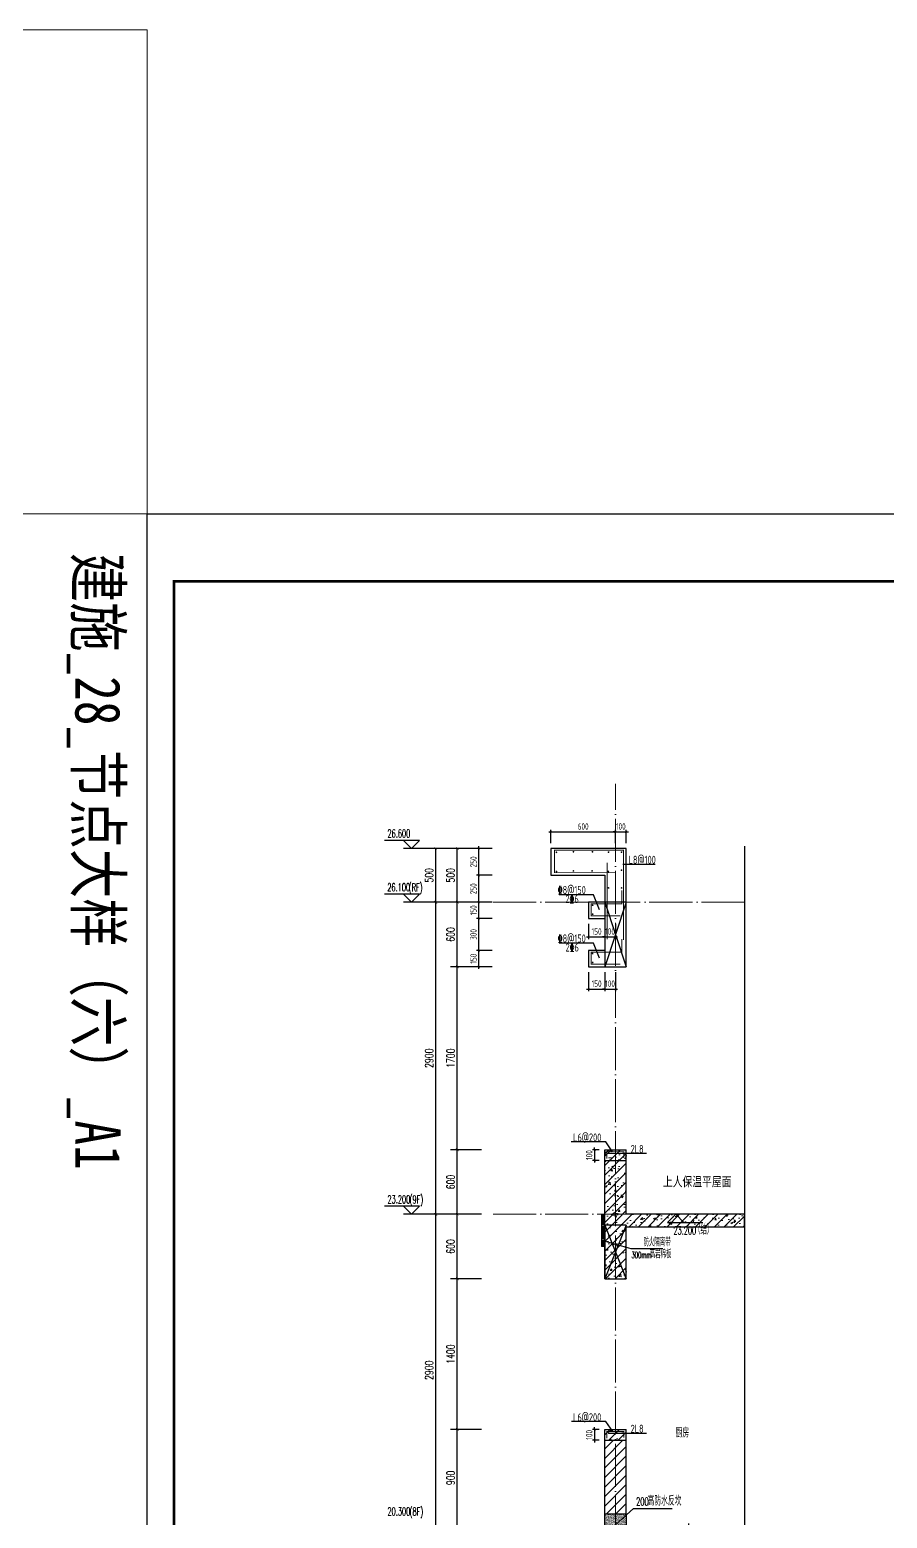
# Model space of a CAD drawing. Extents: x -1058961 to 23600, y -449123 to 2751847.
# Drawn here: x -16251 to -8281, y -21228 to -7395 of the extents above; entities that cross this region are included whole.
import ezdxf

# ---------------------------------------------------------------- set-up
doc = ezdxf.new("R2010")
doc.units = 0
doc.header["$LTSCALE"] = 1000
doc.linetypes.add('DOTE', pattern=[2.42, 2, -0.2, 0.02, -0.2])
doc.layers.get('0').update_dxf_attribs({"linetype": 'CONTINUOUS'})
doc.layers.get('DEFPOINTS').update_dxf_attribs({"linetype": 'CONTINUOUS'})
for name, color, linetype in [('DIM', 2, 'CONTINUOUS'), ('DIM_ELEV', 3, 'CONTINUOUS'), ('DIM_IDEN', 67, 'CONTINUOUS'), ('DIM_SYMB', 3, 'CONTINUOUS'), ('PUB_DIM', 3, 'CONTINUOUS'), ('PUB_TEXT', 2, 'CONTINUOUS'), ('REIN', 6, 'CONTINUOUS'), ('S-大样-砼线', 7, 'CONTINUOUS'), ('S-引出线', 40, 'CONTINUOUS'), ('TEXT', 2, 'CONTINUOUS'), ('WALL', 5, 'CONTINUOUS'), ('yichutu', 7, 'CONTINUOUS'), ('导图字', 7, 'CONTINUOUS'), ('看线', 251, 'CONTINUOUS'), ('立面-看线', 251, 'CONTINUOUS')]:
    doc.layers.add(name, color=color, linetype=linetype)
for name, color, linetype, lineweight in [('DOTE', 19, 'DOTE', 9), ('PUB_HATCH', 8, 'CONTINUOUS', 9), ('内粉刷', 37, 'CONTINUOUS', 9), ('图框', 9, 'CONTINUOUS', 18)]:
    doc.layers.add(name, color=color, linetype=linetype, lineweight=lineweight)
doc.styles.add('_TCH_DIM', font='SIMPLEX.shx', dxfattribs={"width": 0.7, "bigfont": 'GBCBIG.shx'})
doc.styles.add('_TCH_DIM_T3', font='SIMPLEX', dxfattribs={"width": 0.705882, "bigfont": 'GBCBIG'})
doc.styles.add('DIM_FONT_T3', font='SIMPLEX', dxfattribs={"width": 0.705882, "bigfont": 'GBCBIG'})
doc.styles.add('TSSD_DIMENSION', font='Tssdeng.shx', dxfattribs={"width": 0.7, "bigfont": 'tssdchn.shx'})
doc.styles.add('TSSD_REIN', font='tssdeng.shx', dxfattribs={"width": 0.7, "height": 300, "bigfont": 'tssdchn.shx'})
doc.styles.add('w', font='tssdeng.shx', dxfattribs={"width": 0.8, "bigfont": 'tssdchn.shx'})
doc.styles.add('黑体', font='simhei.ttf')
doc.dimstyles.new('_TCH_ARCH&&25', dxfattribs={"dimtxt": 74.375, "dimasz": 25, "dimexe": 62.5, "dimexo": 75, "dimgap": 25, "dimtad": 1, "dimdec": 0, "dimzin": 0, "dimdsep": 46, "dimtxsty": '_TCH_DIM_T3', "dimblk": 'ARCHTICK', "dimcen": 0.09, "dimclrt": 7, "dimazin": 0, "dimtfac": 1, "dimtdec": 0, "dimtix": 1, "dimtmove": 2, "dimatfit": 3, "dimldrblk": 'ARCHTICK', "dimfxl": 0, "dimtolj": 1, "dimtzin": 0, "dimarcsym": 0})
doc.dimstyles.new('TSSD_20_20', dxfattribs={"dimtxt": 60, "dimasz": 20, "dimexe": 20, "dimexo": 50, "dimgap": 20, "dimtad": 1, "dimdec": 0, "dimzin": 0, "dimdsep": 46, "dimtxsty": 'TSSD_DIMENSION', "dimblk": 'ARCHTICK', "dimblk1": 'ARCHTICK', "dimblk2": 'ARCHTICK', "dimcen": 0, "dimdle": 20, "dimclrt": 7, "dimadec": 0, "dimazin": 0, "dimtfac": 1, "dimtdec": 0, "dimtix": 1, "dimtmove": 2, "dimatfit": 3, "dimfxl": 0, "dimtolj": 1, "dimtzin": 0, "dimarcsym": 0})
pattern_1 = [(45, (0, 0), (-44.194174, 44.194174), []), (50, (0, 0), (179.315046, -15.688034), [18.75, -206.25]), (355, (0, 0), (-34.687833, 188.048033), [15, -165]), (100.4514, (14.94, -1.3), (144.627345, 172.359886), [15.935047, -175.285528]), (46.1842, (0, 50), (266.81026, -41.379754), [28.125, -309.375]), (96.6356, (22.23, 46.55), (233.665676, 243.52947), [23.90257, -262.92825]), (351.1842, (0, 50), (233.66549, 243.52965), [22.5, -247.5]), (21, (25, 37.5), (149.226763, -100.654723), [18.75, -206.25]), (326, (25, 37.5), (60.828833, 181.28751), [15, -165]), (71.4514, (37.44, 29.11), (210.055657, 80.632624), [15.935047, -175.285528]), (37.5, (0, 0), (3.039964, 83.2234635), [0, -163, 0, -167.5, 0, -165.625]), (7.5, (0, 0), (65.767384, 98.602928), [0, -95.5, 0, -159.25, 0, -63.125]), (327.5, (-55.75, 0), (133.455609, -5.638718), [0, -62.5, 0, -195, 0, -258.75]), (317.5, (-80.75, 0), (145.796542, 25.026246), [0, -81.25, 0, -129.5, 0, -183.75])]
pattern_2 = [(45, (-668291.086, 135539.91), (-44.194174, 44.194174), []), (50, (-668291.09, 135539.91), (179.315046, -15.688034), [18.75, -206.25]), (355, (-668291.09, 135539.91), (-34.687833, 188.048033), [15, -165]), (100.4514, (-668276.14, 135538.6), (144.627345, 172.359886), [15.935047, -175.28553]), (46.1842, (-668291.09, 135589.9), (266.81026, -41.37975), [28.125, -309.375]), (96.6356, (-668268.85, 135586.46), (233.66568, 243.52947), [23.90257, -262.92825]), (351.1842, (-668291.1, 135589.9), (233.66549, 243.52965), [22.5, -247.5]), (21, (-668266.09, 135577.41), (149.226763, -100.654723), [18.75, -206.25]), (326, (-668266.09, 135577.41), (60.828833, 181.28751), [15, -165]), (71.4514, (-668253.65, 135569.02), (210.055657, 80.632624), [15.935047, -175.28553]), (37.5, (-668291.086, 135539.91), (3.039964, 83.2234635), [0, -163, 0, -167.5, 0, -165.625]), (7.5, (-668291.09, 135539.91), (65.767384, 98.602928), [0, -95.5, 0, -159.25, 0, -63.125]), (327.5, (-668346.836, 135539.91), (133.455609, -5.638718), [0, -62.5, 0, -195, 0, -258.75]), (317.5, (-668371.84, 135539.91), (145.796542, 25.026246), [0, -81.25, 0, -129.5, 0, -183.75])]

# ---------------------------------------------------------------- blocks, each defined once
blk = doc.blocks.new('GFDDDDRG')
at = {"layer": '图框'}
blk.add_lwpolyline([(923310, -107437), (923310, -159999), (893610, -159999), (893610, -107437)], close=True, dxfattribs=at)
blk.add_lwpolyline([(923310, -107437), (923310, -159999), (893610, -159999), (893610, -107437)], close=True, dxfattribs=at)
at = {"layer": '图框', "const_width": 50}
blk.add_lwpolyline([(894110, -159499), (922810, -159499), (922810, -108687), (894110, -108687)], close=True, dxfattribs=at)
blk = doc.blocks.new('yct-1051-594-26275-14850-25-1002.0')
at = {"layer": 'yichutu', "color": 7}
blk.add_lwpolyline([(0, 0), (0, 14850), (26275, 14850), (26275, 0)], close=True, dxfattribs=at)
blk = doc.blocks.new('_ArchTick')
at = {"color": 0, "linetype": 'ByBlock', "const_width": 0.15}
blk.add_lwpolyline([(-0.5, -0.5), (0.5, 0.5)], dxfattribs=at)
blk = doc.blocks.new('*D1397')
at = {"layer": 'DEFPOINTS', "color": 0}
for p in [(950480, -117286), (950646, -117286), (950480, -117371)]:
    blk.add_point(p, dxfattribs=at)
at = {"layer": 'PUB_DIM', "color": 0, "lineweight": -2}
for p, q in [((950555, -117286), (950708, -117286)), ((950646, -117286), (950646, -117261)), ((950646, -117371), (950646, -117286)), ((950555, -117371), (950708, -117371)), ((950646, -117371), (950646, -117396))]:
    blk.add_line(p, q, dxfattribs=at)
at = {"layer": 'PUB_DIM', "color": 0, "lineweight": -2, "xscale": 25, "yscale": 25, "zscale": 25}
for p, rotation in [((950646, -117286), 270), ((950646, -117371), 90)]:
    blk.add_blockref('_ArchTick', p, dxfattribs=dict(at, rotation=rotation))
at = {"layer": 'PUB_DIM', "color": 7, "insert": (950583, -117329), "char_height": 74.4, "attachment_point": 5, "rotation": 90, "style": '_TCH_DIM_T3'}
blk.add_mtext('\\A1;85', dxfattribs=at)
blk = doc.blocks.new('VDVDXAXFSFFX')
at = {"layer": 'PUB_HATCH'}
h = blk.add_hatch(dxfattribs=at)
h.set_pattern_fill('DOTS', color=251, scale=2, style=0)
h.set_pattern_definition([(0, (924712.4965, -148185.593), (1.5875, 3.175), [0, -3.175])])
h.paths.add_polyline_path([(924682, -148186), (924712, -148186), (924712, -147936), (924712, -147886), (924712, -147886), (924712, -147886), (924682, -147886)])
at = {"layer": 'DIM_IDEN', "color": 5}
for p, q in [((924695, -148129), (924956, -148203)), ((924956, -148203), (925253, -148203))]:
    blk.add_line(p, q, dxfattribs=at)
at = {"layer": 'PUB_HATCH', "color": 5}
blk.add_lwpolyline([(924712, -147886), (924682, -147886), (924682, -148186), (924712, -148186)], close=True, dxfattribs=at)
at = {"layer": 'PUB_TEXT', "style": 'DIM_FONT_T3', "width": 0.705882}
blk.add_text('防火隔离带', height=71.5, dxfattribs=at).set_placement((925073, -148182))
at = {"layer": 'PUB_TEXT', "color": 5, "style": 'DIM_FONT_T3'}
for s, height, width, p in [('300mm', 59.5, 0.49827, (924960, -148293)), ('高岩棉板', 71.5, 0.705882, (925130, -148293))]:
    blk.add_text(s, height=height, dxfattribs=dict(at, width=width)).set_placement(p)
blk = doc.blocks.new('*D2189')
at = {"layer": 'DEFPOINTS', "color": 0}
for p in [(-11057, -15653), (-10907, -15653), (-10907, -15825)]:
    blk.add_point(p, dxfattribs=at)
at = {"layer": 'DIM', "color": 0, "lineweight": -2}
for p, q in [((-11057, -15703), (-11057, -15845)), ((-10907, -15703), (-10907, -15845)), ((-11077, -15825), (-10887, -15825))]:
    blk.add_line(p, q, dxfattribs=at)
at = {"layer": 'DIM', "color": 0, "lineweight": -2, "xscale": 20, "yscale": 20, "zscale": 20, "rotation": 180}
blk.add_blockref('_ArchTick', (-11057, -15825), dxfattribs=at)
at = {"layer": 'DIM', "color": 0, "lineweight": -2, "xscale": 20, "yscale": 20, "zscale": 20}
blk.add_blockref('_ArchTick', (-10907, -15825), dxfattribs=at)
at = {"layer": 'DIM', "color": 7, "insert": (-10982, -15775), "char_height": 60, "attachment_point": 5, "style": 'TSSD_DIMENSION'}
blk.add_mtext('\\A1;150', dxfattribs=at)
blk = doc.blocks.new('*D2190')
at = {"layer": 'DEFPOINTS', "color": 0}
for p in [(-10907, -15653), (-10807, -15653), (-10807, -15825)]:
    blk.add_point(p, dxfattribs=at)
at = {"layer": 'DIM', "color": 0, "lineweight": -2}
for p, q in [((-10907, -15703), (-10907, -15845)), ((-10807, -15703), (-10807, -15845)), ((-10907, -15825), (-10927, -15825)), ((-10907, -15825), (-10807, -15825)), ((-10807, -15825), (-10787, -15825))]:
    blk.add_line(p, q, dxfattribs=at)
at = {"layer": 'DIM', "color": 0, "lineweight": -2, "xscale": 20, "yscale": 20, "zscale": 20}
blk.add_blockref('_ArchTick', (-10907, -15825), dxfattribs=at)
at = {"layer": 'DIM', "color": 0, "lineweight": -2, "xscale": 20, "yscale": 20, "zscale": 20, "rotation": 180}
blk.add_blockref('_ArchTick', (-10807, -15825), dxfattribs=at)
at = {"layer": 'DIM', "color": 7, "insert": (-10857, -15775), "char_height": 60, "attachment_point": 5, "style": 'TSSD_DIMENSION'}
blk.add_mtext('\\A1;100', dxfattribs=at)
blk = doc.blocks.new('*D2191')
at = {"layer": 'DEFPOINTS', "color": 0}
for p in [(-10807, -14849), (-11407, -15003), (-10807, -15003)]:
    blk.add_point(p, dxfattribs=at)
at = {"layer": 'DIM', "color": 0, "lineweight": -2}
for p, q in [((-11427, -14849), (-10787, -14849)), ((-11407, -14953), (-11407, -14829)), ((-10807, -14953), (-10807, -14829))]:
    blk.add_line(p, q, dxfattribs=at)
at = {"layer": 'DIM', "color": 0, "lineweight": -2, "xscale": 20, "yscale": 20, "zscale": 20, "rotation": 180}
blk.add_blockref('_ArchTick', (-11407, -14849), dxfattribs=at)
at = {"layer": 'DIM', "color": 0, "lineweight": -2, "xscale": 20, "yscale": 20, "zscale": 20}
blk.add_blockref('_ArchTick', (-10807, -14849), dxfattribs=at)
at = {"layer": 'DIM', "color": 7, "insert": (-11107, -14799), "char_height": 60, "attachment_point": 5, "style": 'TSSD_DIMENSION'}
blk.add_mtext('\\A1;600', dxfattribs=at)
blk = doc.blocks.new('*D2192')
at = {"layer": 'DEFPOINTS', "color": 0}
for p in [(-10707, -14849), (-10807, -15003), (-10707, -15003)]:
    blk.add_point(p, dxfattribs=at)
at = {"layer": 'DIM', "color": 0, "lineweight": -2}
for p, q in [((-10807, -14849), (-10827, -14849)), ((-10807, -14953), (-10807, -14829)), ((-10807, -14849), (-10707, -14849)), ((-10707, -14953), (-10707, -14829)), ((-10707, -14849), (-10687, -14849))]:
    blk.add_line(p, q, dxfattribs=at)
at = {"layer": 'DIM', "color": 0, "lineweight": -2, "xscale": 20, "yscale": 20, "zscale": 20}
blk.add_blockref('_ArchTick', (-10807, -14849), dxfattribs=at)
at = {"layer": 'DIM', "color": 0, "lineweight": -2, "xscale": 20, "yscale": 20, "zscale": 20, "rotation": 180}
blk.add_blockref('_ArchTick', (-10707, -14849), dxfattribs=at)
at = {"layer": 'DIM', "color": 7, "insert": (-10757, -14799), "char_height": 60, "attachment_point": 5, "style": 'TSSD_DIMENSION'}
blk.add_mtext('\\A1;100', dxfattribs=at)
blk = doc.blocks.new('*D2193')
at = {"layer": 'DEFPOINTS', "color": 0}
for p in [(-11057, -16103), (-10907, -16103), (-10907, -16310)]:
    blk.add_point(p, dxfattribs=at)
at = {"layer": 'DIM', "color": 0, "lineweight": -2}
for p, q in [((-11057, -16153), (-11057, -16330)), ((-10907, -16153), (-10907, -16330)), ((-11077, -16310), (-10887, -16310))]:
    blk.add_line(p, q, dxfattribs=at)
at = {"layer": 'DIM', "color": 0, "lineweight": -2, "xscale": 20, "yscale": 20, "zscale": 20, "rotation": 180}
blk.add_blockref('_ArchTick', (-11057, -16310), dxfattribs=at)
at = {"layer": 'DIM', "color": 0, "lineweight": -2, "xscale": 20, "yscale": 20, "zscale": 20}
blk.add_blockref('_ArchTick', (-10907, -16310), dxfattribs=at)
at = {"layer": 'DIM', "color": 7, "insert": (-10982, -16260), "char_height": 60, "attachment_point": 5, "style": 'TSSD_DIMENSION'}
blk.add_mtext('\\A1;150', dxfattribs=at)
blk = doc.blocks.new('*D2194')
at = {"layer": 'DEFPOINTS', "color": 0}
for p in [(-10907, -16103), (-10807, -16103), (-10807, -16310)]:
    blk.add_point(p, dxfattribs=at)
at = {"layer": 'DIM', "color": 0, "lineweight": -2}
for p, q in [((-10907, -16153), (-10907, -16330)), ((-10807, -16153), (-10807, -16330)), ((-10907, -16310), (-10927, -16310)), ((-10907, -16310), (-10807, -16310)), ((-10807, -16310), (-10787, -16310))]:
    blk.add_line(p, q, dxfattribs=at)
at = {"layer": 'DIM', "color": 0, "lineweight": -2, "xscale": 20, "yscale": 20, "zscale": 20}
blk.add_blockref('_ArchTick', (-10907, -16310), dxfattribs=at)
at = {"layer": 'DIM', "color": 0, "lineweight": -2, "xscale": 20, "yscale": 20, "zscale": 20, "rotation": 180}
blk.add_blockref('_ArchTick', (-10807, -16310), dxfattribs=at)
at = {"layer": 'DIM', "color": 7, "insert": (-10857, -16260), "char_height": 60, "attachment_point": 5, "style": 'TSSD_DIMENSION'}
blk.add_mtext('\\A1;100', dxfattribs=at)
blk = doc.blocks.new('*D2195')
at = {"layer": 'DEFPOINTS', "color": 0}
for p in [(-12077, -15003), (-11902, -15003), (-11902, -15253)]:
    blk.add_point(p, dxfattribs=at)
at = {"layer": 'DIM', "color": 0, "lineweight": -2}
for p, q in [((-11952, -15003), (-12097, -15003)), ((-12077, -15273), (-12077, -14983)), ((-11952, -15253), (-12097, -15253))]:
    blk.add_line(p, q, dxfattribs=at)
at = {"layer": 'DIM', "color": 0, "lineweight": -2, "xscale": 20, "yscale": 20, "zscale": 20}
for p, rotation in [((-12077, -15003), 90), ((-12077, -15253), 270)]:
    blk.add_blockref('_ArchTick', p, dxfattribs=dict(at, rotation=rotation))
at = {"layer": 'DIM', "color": 7, "insert": (-12127, -15128), "char_height": 60, "attachment_point": 5, "rotation": 90, "style": 'TSSD_DIMENSION'}
blk.add_mtext('\\A1;250', dxfattribs=at)
blk = doc.blocks.new('*D2196')
at = {"layer": 'DEFPOINTS', "color": 0}
for p in [(-12077, -15253), (-11902, -15253), (-11902, -15503)]:
    blk.add_point(p, dxfattribs=at)
at = {"layer": 'DIM', "color": 0, "lineweight": -2}
for p, q in [((-11952, -15253), (-12097, -15253)), ((-12077, -15523), (-12077, -15233)), ((-11952, -15503), (-12097, -15503))]:
    blk.add_line(p, q, dxfattribs=at)
at = {"layer": 'DIM', "color": 0, "lineweight": -2, "xscale": 20, "yscale": 20, "zscale": 20}
for p, rotation in [((-12077, -15253), 90), ((-12077, -15503), 270)]:
    blk.add_blockref('_ArchTick', p, dxfattribs=dict(at, rotation=rotation))
at = {"layer": 'DIM', "color": 7, "insert": (-12127, -15378), "char_height": 60, "attachment_point": 5, "rotation": 90, "style": 'TSSD_DIMENSION'}
blk.add_mtext('\\A1;250', dxfattribs=at)
blk = doc.blocks.new('*D2197')
at = {"layer": 'DEFPOINTS', "color": 0}
for p in [(-12077, -15503), (-11902, -15503), (-11902, -15653)]:
    blk.add_point(p, dxfattribs=at)
at = {"layer": 'DIM', "color": 0, "lineweight": -2}
for p, q in [((-12077, -15673), (-12077, -15483)), ((-11952, -15503), (-12097, -15503)), ((-11952, -15653), (-12097, -15653))]:
    blk.add_line(p, q, dxfattribs=at)
at = {"layer": 'DIM', "color": 0, "lineweight": -2, "xscale": 20, "yscale": 20, "zscale": 20}
for p, rotation in [((-12077, -15503), 90), ((-12077, -15653), 270)]:
    blk.add_blockref('_ArchTick', p, dxfattribs=dict(at, rotation=rotation))
at = {"layer": 'DIM', "color": 7, "insert": (-12127, -15578), "char_height": 60, "attachment_point": 5, "rotation": 90, "style": 'TSSD_DIMENSION'}
blk.add_mtext('\\A1;150', dxfattribs=at)
blk = doc.blocks.new('*D1964')
at = {"layer": 'DEFPOINTS', "color": 0}
for p in [(-12077, -15653), (-11902, -15653), (-11902, -15953)]:
    blk.add_point(p, dxfattribs=at)
at = {"layer": 'DIM', "color": 0, "lineweight": -2}
for p, q in [((-11952, -15653), (-12097, -15653)), ((-12077, -15973), (-12077, -15633)), ((-11952, -15953), (-12097, -15953))]:
    blk.add_line(p, q, dxfattribs=at)
at = {"layer": 'DIM', "color": 0, "lineweight": -2, "xscale": 20, "yscale": 20, "zscale": 20}
for p, rotation in [((-12077, -15653), 90), ((-12077, -15953), 270)]:
    blk.add_blockref('_ArchTick', p, dxfattribs=dict(at, rotation=rotation))
at = {"layer": 'DIM', "color": 7, "insert": (-12127, -15803), "char_height": 60, "attachment_point": 5, "rotation": 90, "style": 'TSSD_DIMENSION'}
blk.add_mtext('\\A1;300', dxfattribs=at)
blk = doc.blocks.new('*D1965')
at = {"layer": 'DEFPOINTS', "color": 0}
for p in [(-12077, -15953), (-11902, -15953), (-11902, -16103)]:
    blk.add_point(p, dxfattribs=at)
at = {"layer": 'DIM', "color": 0, "lineweight": -2}
for p, q in [((-11952, -15953), (-12097, -15953)), ((-12077, -16123), (-12077, -15933)), ((-11952, -16103), (-12097, -16103))]:
    blk.add_line(p, q, dxfattribs=at)
at = {"layer": 'DIM', "color": 0, "lineweight": -2, "xscale": 20, "yscale": 20, "zscale": 20}
for p, rotation in [((-12077, -15953), 90), ((-12077, -16103), 270)]:
    blk.add_blockref('_ArchTick', p, dxfattribs=dict(at, rotation=rotation))
at = {"layer": 'DIM', "color": 7, "insert": (-12127, -16028), "char_height": 60, "attachment_point": 5, "rotation": 90, "style": 'TSSD_DIMENSION'}
blk.add_mtext('\\A1;150', dxfattribs=at)
blk = doc.blocks.new('*D1997')
at = {"layer": 'DEFPOINTS', "color": 0}
for p in [(-12277, -20403), (-11977, -20403), (-11977, -21303)]:
    blk.add_point(p, dxfattribs=at)
at = {"layer": 'PUB_DIM', "color": 0, "lineweight": -2}
for p, q in [((-12052, -20403), (-12339, -20403)), ((-12277, -21303), (-12277, -20403)), ((-12052, -21303), (-12339, -21303))]:
    blk.add_line(p, q, dxfattribs=at)
at = {"layer": 'PUB_DIM', "color": 0, "lineweight": -2, "xscale": 25, "yscale": 25, "zscale": 25}
for p, rotation in [((-12277, -20403), 90), ((-12277, -21303), 270)]:
    blk.add_blockref('_ArchTick', p, dxfattribs=dict(at, rotation=rotation))
at = {"layer": 'PUB_DIM', "color": 7, "insert": (-12339, -20853), "char_height": 74.4, "attachment_point": 5, "rotation": 90, "style": '_TCH_DIM_T3'}
blk.add_mtext('\\A1;900', dxfattribs=at)
blk = doc.blocks.new('*D1998')
at = {"layer": 'DEFPOINTS', "color": 0}
for p in [(-12277, -19003), (-11977, -19003), (-11977, -20403)]:
    blk.add_point(p, dxfattribs=at)
at = {"layer": 'PUB_DIM', "color": 0, "lineweight": -2}
for p, q in [((-12052, -19003), (-12339, -19003)), ((-12277, -20403), (-12277, -19003)), ((-12052, -20403), (-12339, -20403))]:
    blk.add_line(p, q, dxfattribs=at)
at = {"layer": 'PUB_DIM', "color": 0, "lineweight": -2, "xscale": 25, "yscale": 25, "zscale": 25}
for p, rotation in [((-12277, -19003), 90), ((-12277, -20403), 270)]:
    blk.add_blockref('_ArchTick', p, dxfattribs=dict(at, rotation=rotation))
at = {"layer": 'PUB_DIM', "color": 7, "insert": (-12339, -19703), "char_height": 74.4, "attachment_point": 5, "rotation": 90, "style": '_TCH_DIM_T3'}
blk.add_mtext('\\A1;1400', dxfattribs=at)
blk = doc.blocks.new('*D1999')
at = {"layer": 'DEFPOINTS', "color": 0}
for p in [(-12277, -18403), (-11977, -18403), (-11977, -19003)]:
    blk.add_point(p, dxfattribs=at)
at = {"layer": 'PUB_DIM', "color": 0, "lineweight": -2}
for p, q in [((-12052, -18403), (-12339, -18403)), ((-12277, -19003), (-12277, -18403)), ((-12052, -19003), (-12339, -19003))]:
    blk.add_line(p, q, dxfattribs=at)
at = {"layer": 'PUB_DIM', "color": 0, "lineweight": -2, "xscale": 25, "yscale": 25, "zscale": 25}
for p, rotation in [((-12277, -18403), 90), ((-12277, -19003), 270)]:
    blk.add_blockref('_ArchTick', p, dxfattribs=dict(at, rotation=rotation))
at = {"layer": 'PUB_DIM', "color": 7, "insert": (-12339, -18703), "char_height": 74.4, "attachment_point": 5, "rotation": 90, "style": '_TCH_DIM_T3'}
blk.add_mtext('\\A1;600', dxfattribs=at)
blk = doc.blocks.new('*D2000')
at = {"layer": 'DEFPOINTS', "color": 0}
for p in [(-12277, -17803), (-11977, -17803), (-11977, -18403)]:
    blk.add_point(p, dxfattribs=at)
at = {"layer": 'PUB_DIM', "color": 0, "lineweight": -2}
for p, q in [((-12052, -17803), (-12339, -17803)), ((-12277, -18403), (-12277, -17803)), ((-12052, -18403), (-12339, -18403))]:
    blk.add_line(p, q, dxfattribs=at)
at = {"layer": 'PUB_DIM', "color": 0, "lineweight": -2, "xscale": 25, "yscale": 25, "zscale": 25}
for p, rotation in [((-12277, -17803), 90), ((-12277, -18403), 270)]:
    blk.add_blockref('_ArchTick', p, dxfattribs=dict(at, rotation=rotation))
at = {"layer": 'PUB_DIM', "color": 7, "insert": (-12339, -18103), "char_height": 74.4, "attachment_point": 5, "rotation": 90, "style": '_TCH_DIM_T3'}
blk.add_mtext('\\A1;600', dxfattribs=at)
blk = doc.blocks.new('*D2001')
at = {"layer": 'DEFPOINTS', "color": 0}
for p in [(-12277, -16103), (-11977, -16103), (-11977, -17803)]:
    blk.add_point(p, dxfattribs=at)
at = {"layer": 'PUB_DIM', "color": 0, "lineweight": -2}
for p, q in [((-12052, -16103), (-12339, -16103)), ((-12277, -17803), (-12277, -16103)), ((-12052, -17803), (-12339, -17803))]:
    blk.add_line(p, q, dxfattribs=at)
at = {"layer": 'PUB_DIM', "color": 0, "lineweight": -2, "xscale": 25, "yscale": 25, "zscale": 25}
for p, rotation in [((-12277, -16103), 90), ((-12277, -17803), 270)]:
    blk.add_blockref('_ArchTick', p, dxfattribs=dict(at, rotation=rotation))
at = {"layer": 'PUB_DIM', "color": 7, "insert": (-12339, -16953), "char_height": 74.4, "attachment_point": 5, "rotation": 90, "style": '_TCH_DIM_T3'}
blk.add_mtext('\\A1;1700', dxfattribs=at)
blk = doc.blocks.new('*D2002')
at = {"layer": 'DEFPOINTS', "color": 0}
for p in [(-12277, -15503), (-11977, -15503), (-11977, -16103)]:
    blk.add_point(p, dxfattribs=at)
at = {"layer": 'PUB_DIM', "color": 0, "lineweight": -2}
for p, q in [((-12052, -15503), (-12339, -15503)), ((-12277, -16103), (-12277, -15503)), ((-12052, -16103), (-12339, -16103))]:
    blk.add_line(p, q, dxfattribs=at)
at = {"layer": 'PUB_DIM', "color": 0, "lineweight": -2, "xscale": 25, "yscale": 25, "zscale": 25}
for p, rotation in [((-12277, -15503), 90), ((-12277, -16103), 270)]:
    blk.add_blockref('_ArchTick', p, dxfattribs=dict(at, rotation=rotation))
at = {"layer": 'PUB_DIM', "color": 7, "insert": (-12339, -15803), "char_height": 74.4, "attachment_point": 5, "rotation": 90, "style": '_TCH_DIM_T3'}
blk.add_mtext('\\A1;600', dxfattribs=at)
blk = doc.blocks.new('*D2003')
at = {"layer": 'DEFPOINTS', "color": 0}
for p in [(-12277, -15003), (-11977, -15003), (-11977, -15503)]:
    blk.add_point(p, dxfattribs=at)
at = {"layer": 'PUB_DIM', "color": 0, "lineweight": -2}
for p, q in [((-12052, -15003), (-12339, -15003)), ((-12277, -15503), (-12277, -15003)), ((-12052, -15503), (-12339, -15503))]:
    blk.add_line(p, q, dxfattribs=at)
at = {"layer": 'PUB_DIM', "color": 0, "lineweight": -2, "xscale": 25, "yscale": 25, "zscale": 25}
for p, rotation in [((-12277, -15003), 90), ((-12277, -15503), 270)]:
    blk.add_blockref('_ArchTick', p, dxfattribs=dict(at, rotation=rotation))
at = {"layer": 'PUB_DIM', "color": 7, "insert": (-12339, -15253), "char_height": 74.4, "attachment_point": 5, "rotation": 90, "style": '_TCH_DIM_T3'}
blk.add_mtext('\\A1;500', dxfattribs=at)
blk = doc.blocks.new('*D2009')
at = {"layer": 'DEFPOINTS', "color": 0}
for p in [(-12477, -18403), (-11977, -18403), (-11977, -21303)]:
    blk.add_point(p, dxfattribs=at)
at = {"layer": 'PUB_DIM', "color": 0, "lineweight": -2}
for p, q in [((-12052, -18403), (-12539, -18403)), ((-12477, -21303), (-12477, -18403)), ((-12052, -21303), (-12539, -21303))]:
    blk.add_line(p, q, dxfattribs=at)
at = {"layer": 'PUB_DIM', "color": 0, "lineweight": -2, "xscale": 25, "yscale": 25, "zscale": 25}
for p, rotation in [((-12477, -18403), 90), ((-12477, -21303), 270)]:
    blk.add_blockref('_ArchTick', p, dxfattribs=dict(at, rotation=rotation))
at = {"layer": 'PUB_DIM', "color": 7, "insert": (-12539, -19853), "char_height": 74.4, "attachment_point": 5, "rotation": 90, "style": '_TCH_DIM_T3'}
blk.add_mtext('\\A1;2900', dxfattribs=at)
blk = doc.blocks.new('*D2010')
at = {"layer": 'DEFPOINTS', "color": 0}
for p in [(-12477, -15503), (-11977, -15503), (-11977, -18403)]:
    blk.add_point(p, dxfattribs=at)
at = {"layer": 'PUB_DIM', "color": 0, "lineweight": -2}
for p, q in [((-12052, -15503), (-12539, -15503)), ((-12477, -18403), (-12477, -15503)), ((-12052, -18403), (-12539, -18403))]:
    blk.add_line(p, q, dxfattribs=at)
at = {"layer": 'PUB_DIM', "color": 0, "lineweight": -2, "xscale": 25, "yscale": 25, "zscale": 25}
for p, rotation in [((-12477, -15503), 90), ((-12477, -18403), 270)]:
    blk.add_blockref('_ArchTick', p, dxfattribs=dict(at, rotation=rotation))
at = {"layer": 'PUB_DIM', "color": 7, "insert": (-12539, -16953), "char_height": 74.4, "attachment_point": 5, "rotation": 90, "style": '_TCH_DIM_T3'}
blk.add_mtext('\\A1;2900', dxfattribs=at)
blk = doc.blocks.new('*D2011')
at = {"layer": 'DEFPOINTS', "color": 0}
for p in [(-12477, -15003), (-11977, -15003), (-11977, -15503)]:
    blk.add_point(p, dxfattribs=at)
at = {"layer": 'PUB_DIM', "color": 0, "lineweight": -2}
for p, q in [((-12052, -15003), (-12539, -15003)), ((-12477, -15503), (-12477, -15003)), ((-12052, -15503), (-12539, -15503))]:
    blk.add_line(p, q, dxfattribs=at)
at = {"layer": 'PUB_DIM', "color": 0, "lineweight": -2, "xscale": 25, "yscale": 25, "zscale": 25}
for p, rotation in [((-12477, -15003), 90), ((-12477, -15503), 270)]:
    blk.add_blockref('_ArchTick', p, dxfattribs=dict(at, rotation=rotation))
at = {"layer": 'PUB_DIM', "color": 7, "insert": (-12539, -15253), "char_height": 74.4, "attachment_point": 5, "rotation": 90, "style": '_TCH_DIM_T3'}
blk.add_mtext('\\A1;500', dxfattribs=at)
blk = doc.blocks.new('20210809.03562711')
at = {"layer": 'REIN', "const_width": 9}
for points in [[(87718, 67455), (87155, 67455), (87155, 67663), (87796, 67663), (87796, 66828)], [(87645, 66834), (87645, 67549)], [(87780, 66839), (87780, 66716), (87496, 66716), (87496, 66604), (87768, 66604)]]:
    blk.add_lwpolyline(points, dxfattribs=at)
at = {"layer": 'REIN', "const_width": 8}
for points in [[(87169, 67644, 1), (87177, 67644, 1)], [(87327, 67649, 1), (87335, 67649, 1)], [(87504, 67649, 1), (87512, 67649, 1)], [(87654, 67646, 1), (87662, 67646, 1)], [(87775, 67646, 1), (87783, 67646, 1)], [(87169, 67466, 1), (87177, 67466, 1)], [(87327, 67471, 1), (87335, 67471, 1)], [(87501, 67471, 1), (87509, 67471, 1)], [(87652, 67466, 1), (87660, 67466, 1)], [(87775, 67478, 1), (87783, 67478, 1)], [(87654, 67313, 1), (87662, 67313, 1)], [(87775, 67313, 1), (87783, 67313, 1)], [(87506, 66703, 1), (87514, 66703, 1)], [(87506, 66620, 1), (87514, 66620, 1)]]:
    blk.add_lwpolyline(points, format="xyb", close=True, dxfattribs=at)
at = {"layer": 'S-大样-砼线'}
for p, q in [((87622, 67181), (87822, 66581)), ((87822, 67181), (87622, 66581))]:
    blk.add_line(p, q, dxfattribs=at)
blk.add_lwpolyline([(87822, 67181), (87622, 67181), (87622, 66581), (87822, 66581)], close=True, dxfattribs=at)
at = {"layer": 'S-引出线'}
blk.add_line((87792, 67533), (88092, 67533), dxfattribs=at)
blk.add_lwpolyline([(87575, 66659), (87517, 66800), (87199, 66800)], dxfattribs=at)
at = {"layer": 'TEXT', "style": 'TSSD_REIN', "width": 0.7}
for s, p in [('L8@100', (87844, 67537)), ('%%1328@150', (87186, 66806)), ('2%%1326', (87258, 66722))]:
    blk.add_text(s, height=75, rotation=0, dxfattribs=at).set_placement(p)
blk = doc.blocks.new('20210809.03594991')
at = {"layer": 'REIN', "const_width": 9}
blk.add_lwpolyline([(87749, 66816), (87749, 66693), (87465, 66693), (87465, 66581), (87737, 66581)], dxfattribs=at)
at = {"layer": 'REIN', "const_width": 8}
for points in [[(87475, 66679, 1), (87483, 66679, 1)], [(87475, 66596, 1), (87483, 66596, 1)]]:
    blk.add_lwpolyline(points, format="xyb", close=True, dxfattribs=at)
at = {"layer": 'S-引出线'}
blk.add_lwpolyline([(87544, 66635), (87486, 66777), (87168, 66777)], dxfattribs=at)
at = {"layer": 'TEXT', "style": 'TSSD_REIN', "width": 0.7}
for s, p in [('%%1328@150', (87155, 66783)), ('2%%1326', (87226, 66699))]:
    blk.add_text(s, height=75, rotation=0, dxfattribs=at).set_placement(p)
blk = doc.blocks.new('*D1434')
at = {"layer": 'DEFPOINTS', "color": 0}
for p in [(-10907, -20403), (-11001, -20503), (-10907, -20503)]:
    blk.add_point(p, dxfattribs=at)
at = {"layer": 'DIM', "color": 0, "lineweight": -2}
for p, q in [((-10957, -20403), (-11021, -20403)), ((-11001, -20403), (-11001, -20383)), ((-11001, -20403), (-11001, -20503)), ((-10957, -20503), (-11021, -20503)), ((-11001, -20503), (-11001, -20523))]:
    blk.add_line(p, q, dxfattribs=at)
at = {"layer": 'DIM', "color": 0, "lineweight": -2, "xscale": 20, "yscale": 20, "zscale": 20}
for p, rotation in [((-11001, -20403), 270), ((-11001, -20503), 90)]:
    blk.add_blockref('_ArchTick', p, dxfattribs=dict(at, rotation=rotation))
at = {"layer": 'DIM', "color": 7, "insert": (-11051, -20453), "char_height": 60, "attachment_point": 5, "rotation": 90, "style": 'TSSD_DIMENSION'}
blk.add_mtext('\\A1;100', dxfattribs=at)
blk = doc.blocks.new('20210809.03331612')
at = {"layer": 'REIN', "const_width": 9}
blk.add_lwpolyline([(87484, 67999), (87484, 68063), (87644, 68063), (87644, 68005)], dxfattribs=at)
at = {"layer": 'REIN', "const_width": 8}
for points in [[(87498, 68048, 1), (87506, 68048, 1)], [(87625, 68048, 1), (87633, 68048, 1)]]:
    blk.add_lwpolyline(points, format="xyb", close=True, dxfattribs=at)
at = {"layer": 'S-大样-砼线'}
for p, q in [((87465, 67081), (87665, 66581)), ((87665, 67081), (87465, 66581))]:
    blk.add_line(p, q, dxfattribs=at)
blk.add_lwpolyline([(87665, 67081), (87465, 67081), (87465, 66581), (87665, 66581)], close=True, dxfattribs=at)
at = {"layer": 'S-引出线'}
for p, q in [((87475, 68155), (87155, 68155)), ((87539, 68063), (87475, 68155)), ((87502, 68048), (87853, 68048))]:
    blk.add_line(p, q, dxfattribs=at)
at = {"layer": 'TEXT', "style": 'w', "width": 0.7}
for s, p in [('L6@200', (87171, 68157)), ('2L8', (87706, 68050))]:
    blk.add_text(s, height=75, rotation=0, dxfattribs=at).set_placement(p)
blk = doc.blocks.new('*D2519')
at = {"layer": 'DEFPOINTS', "color": 0}
for p in [(-10907, -17803), (-11001, -17903), (-10907, -17903)]:
    blk.add_point(p, dxfattribs=at)
at = {"layer": 'DIM', "color": 0, "lineweight": -2}
for p, q in [((-10957, -17803), (-11021, -17803)), ((-11001, -17803), (-11001, -17783)), ((-11001, -17803), (-11001, -17903)), ((-10957, -17903), (-11021, -17903)), ((-11001, -17903), (-11001, -17923))]:
    blk.add_line(p, q, dxfattribs=at)
at = {"layer": 'DIM', "color": 0, "lineweight": -2, "xscale": 20, "yscale": 20, "zscale": 20}
for p, rotation in [((-11001, -17803), 270), ((-11001, -17903), 90)]:
    blk.add_blockref('_ArchTick', p, dxfattribs=dict(at, rotation=rotation))
at = {"layer": 'DIM', "color": 7, "insert": (-11051, -17853), "char_height": 60, "attachment_point": 5, "rotation": 90, "style": 'TSSD_DIMENSION'}
blk.add_mtext('\\A1;100', dxfattribs=at)
blk = doc.blocks.new('GDGDGRDDSF')
at = {"layer": 'PUB_HATCH'}
h = blk.add_hatch(dxfattribs=at)
h.set_pattern_fill('钢筋混凝土', color=256, scale=25, style=0)
h.set_pattern_definition(pattern_1)
h.paths.add_polyline_path([(950064.5, -116486.1), (950064.5, -116386.1), (949864.5, -116386.1), (949864.5, -116486.1)])
h = blk.add_hatch(dxfattribs=at)
h.set_pattern_fill('普通砖', color=256, scale=25, style=0)
h.set_pattern_definition([(45, (0, 44.88), (-44.1941915, 44.1941915), [])])
h.paths.add_polyline_path([(950064.5, -117171.1), (950064.5, -116486.1), (949864.5, -116486.1), (949864.5, -117171.1)])
h = blk.add_hatch(dxfattribs=at)
h.set_pattern_fill('钢筋混凝土', color=256, scale=25, style=0)
h.set_pattern_definition(pattern_1)
h.paths.add_polyline_path([(951163, -117371.1), (949864.5, -117371.1), (950064.5, -117471.1), (951163, -117471.1)])
h = blk.add_hatch(dxfattribs=at)
h.set_pattern_fill('钢筋混凝土', color=256, scale=25, style=0)
h.set_pattern_definition(pattern_1)
h.paths.add_polyline_path([(950064.5, -117886.1), (950064.5, -117471.1), (949864.5, -117371.1), (949864.5, -117886.1)])
at = {"layer": '立面-看线'}
h = blk.add_hatch(dxfattribs=at)
h.set_pattern_fill('碎沙', color=256, scale=4)
h.set_pattern_definition([(37.5, (148811.253, -502733.035), (-0.32000626, 9.78826475), [0, -7.7216, 0, -8.636, 0, -8.255]), (7.5, (148811.253, -502733.035), (8.99046566, 14.33650201), [0, -4.1656, 0, -6.9596, 0, -2.667]), (327.5, (148805.004, -502733.035), (15.819847405, 0.02874369), [0, -2.54, 0, -9.144, 0, -11.938]), (317.5, (148805.004, -502733.035), (15.27112905, 4.45858647), [0, -1.27, 0, -5.9944, 0, -6.858])])
h.paths.add_polyline_path([(949864.5, -117371.1), (950064.5, -117371.1), (950064.5, -117171.1), (949864.5, -117171.1)])
at = {"layer": 'DIM_IDEN'}
for p, q in [((949964.5, -117271.1), (950131.3, -117119.6)), ((950131.3, -117119.6), (950491.5, -117119.6))]:
    blk.add_line(p, q, dxfattribs=at)
at = {"layer": 'WALL'}
for p, q in [((949864.5, -116486.1), (949864.5, -116386.1)), ((949864.5, -116386.1), (950064.5, -116386.1)), ((950064.5, -116486.1), (950064.5, -116386.1)), ((949864.5, -116486.1), (950064.5, -116486.1)), ((949864.5, -117171.1), (949864.5, -116486.1)), ((950064.5, -117171.1), (950064.5, -116486.1)), ((949864.5, -117171.1), (950064.5, -117171.1)), ((951163, -117371.1), (949864.5, -117371.1)), ((949864.5, -117886.1), (949864.5, -117371.1)), ((951163, -117471.1), (951163, -117371.1)), ((951163, -117471.1), (950064.5, -117471.1)), ((950064.5, -117886.1), (950064.5, -117471.1)), ((949864.5, -117886.1), (950064.5, -117886.1))]:
    blk.add_line(p, q, dxfattribs=at)
blk.add_lwpolyline([(949864.5, -117171.1), (950064.5, -117171.1), (950064.5, -117371.1), (949864.5, -117371.1)], close=True, dxfattribs=at)
at = {"layer": '内粉刷'}
blk.add_lwpolyline([(951163, -117346.1), (950084.5, -117346.1)], dxfattribs=at)
at = {"layer": '看线', "color": 32}
blk.add_lwpolyline([(951163, -117316.1), (950084.5, -117316.1)], dxfattribs=at)
at = {"layer": 'PUB_TEXT', "style": 'DIM_FONT_T3'}
for s, height, width, p in [('厨房', 89.36, 0.705882, (950523.7, -116460.5)), ('200', 74.38, 0.49827, (950156.3, -117093.3)), ('高防水反坎', 89.36, 0.705882, (950262.2, -117093.3))]:
    blk.add_text(s, height=height, dxfattribs=dict(at, width=width)).set_placement(p)
at = {"layer": 'PUB_DIM'}
dim = blk.add_aligned_dim(p1=(950479.7, -117371.1), p2=(950479.7, -117286.1), distance=-166, dimstyle='_TCH_ARCH&&25', dxfattribs=at)
dim.commit()
dim.dimension.update_dxf_attribs({"geometry": '*D1397', "text_midpoint": (950583.4, -117328.6)})

msp = doc.modelspace()

# ---------------------------------------------------------------- hatches: boundary and pattern name
at = {"layer": 'PUB_HATCH'}
h = msp.add_hatch(dxfattribs=at)
h.set_pattern_fill('钢筋混凝土', color=256, scale=25, style=0)
h.set_pattern_definition(pattern_2)
h.paths.add_polyline_path([(-10773.2, -18443.12), (-10706.54, -18403.12), (-10706.54, -17803.12), (-10906.54, -17803.12), (-10906.54, -18403.12)])
h = msp.add_hatch(dxfattribs=at)
h.set_pattern_fill('钢筋混凝土', color=256, scale=25, style=0)
h.set_pattern_definition(pattern_2)
h.paths.add_polyline_path([(-10706.54, -19003.12), (-10706.54, -18523.12), (-10773.2, -18443.12), (-10906.54, -18403.12), (-10906.54, -19003.12)])
h = msp.add_hatch(dxfattribs=at)
h.set_pattern_fill('钢筋混凝土', color=256, scale=25, style=0)
h.set_pattern_definition(pattern_2)
h.paths.add_polyline_path([(-9608.01, -18403.12), (-10706.54, -18403.12), (-10773.2, -18443.12), (-10706.54, -18523.12), (-9608.01, -18523.12)])

# ---------------------------------------------------------------- linework, layer by layer
at = {"layer": 'DIM_ELEV'}
for p, q in [((-12626.73, -14928.12), (-12954.73, -14928.12)), ((-12701.73, -15003.12), (-12776.73, -14928.12)), ((-12701.73, -15003.12), (-12626.73, -14928.12)), ((-12276.73, -15003.12), (-12776.73, -15003.12)), ((-12626.73, -15428.12), (-12954.73, -15428.12)), ((-12701.73, -15503.12), (-12776.73, -15428.12)), ((-12701.73, -15503.12), (-12626.73, -15428.12)), ((-12276.73, -15503.12), (-12776.73, -15503.12)), ((-12626.73, -18328.12), (-12954.73, -18328.12)), ((-12701.73, -18403.12), (-12776.73, -18328.12)), ((-12701.73, -18403.12), (-12626.73, -18328.12)), ((-12276.73, -18403.12), (-12776.73, -18403.12))]:
    msp.add_line(p, q, dxfattribs=at)
at = {"layer": 'DIM_ELEV', "color": 3}
for p, q in [((-10246.76, -18403.12), (-10321.76, -18478.12)), ((-10321.76, -18478.12), (-9993.76, -18478.12)), ((-10246.76, -18403.12), (-10171.76, -18478.12))]:
    msp.add_line(p, q, dxfattribs=at)
at = {"layer": 'DIM_SYMB'}
msp.add_lwpolyline([(-9608.01, -14983.12), (-9608.01, -24615), (-9555.51, -24634.11), (-9660.51, -24652.62), (-9608.01, -24671.25), (-9608.01, -34303.12)], dxfattribs=at)
at = {"layer": 'DOTE', "color": 1, "linetype": 'DOTE', "ltscale": 0.2}
for p, q in [((-10806.54, -34003.12), (-10806.54, -14403.12)), ((-9608.01, -15503.12), (-11976.73, -15503.12)), ((-9608.01, -18403.12), (-11976.73, -18403.12))]:
    msp.add_line(p, q, dxfattribs=at)
at = {"layer": 'REIN', "const_width": 9}
msp.add_lwpolyline([(-10887.54, -17885.29), (-10887.54, -17821.48), (-10727.66, -17821.48), (-10727.66, -17879.45)], dxfattribs=at)
at = {"layer": 'REIN', "const_width": 8}
for points in [[(-10874.06, -17836.54, 1), (-10866.06, -17836.54, 1)], [(-10746.62, -17836.54, 1), (-10738.62, -17836.54, 1)]]:
    msp.add_lwpolyline(points, format="xyb", close=True, dxfattribs=at)
at = {"layer": 'S-大样-砼线'}
for p, q in [((-10906.54, -18503.11), (-10706.54, -19003.12)), ((-10706.53, -18503.11), (-10906.53, -19003.12))]:
    msp.add_line(p, q, dxfattribs=at)
msp.add_lwpolyline([(-10706.54, -18503.11), (-10906.54, -18503.11), (-10906.54, -19003.12), (-10706.54, -19003.12)], close=True, dxfattribs=at)
at = {"layer": 'S-引出线'}
for p, q in [((-10897.13, -17729.23), (-11217.21, -17729.23)), ((-10832.91, -17821.48), (-10897.13, -17729.23)), ((-10870.06, -17836.54), (-10518.43, -17836.54))]:
    msp.add_line(p, q, dxfattribs=at)
at = {"layer": 'WALL'}
for p, q in [((-10706.54, -15003.12), (-11406.54, -15003.12)), ((-11406.54, -15003.12), (-11406.54, -15253.12)), ((-10706.54, -16103.12), (-10706.54, -15003.12)), ((-11406.54, -15253.12), (-10906.54, -15253.12)), ((-10906.54, -15253.12), (-10906.54, -15503.12)), ((-10906.54, -15503.12), (-11056.54, -15503.12)), ((-11056.54, -15503.12), (-11056.54, -15653.12)), ((-11056.54, -15653.12), (-10906.54, -15653.12)), ((-10906.54, -15653.12), (-10906.54, -15953.12)), ((-10906.54, -15953.12), (-11056.54, -15953.12)), ((-11056.54, -15953.12), (-11056.54, -16103.12)), ((-11056.54, -16103.12), (-10706.54, -16103.12)), ((-10906.54, -18403.12), (-10906.54, -17803.12)), ((-10906.54, -17803.12), (-10706.54, -17803.12)), ((-10706.54, -18403.12), (-10706.54, -17803.12)), ((-10906.54, -19003.12), (-10906.54, -18403.12)), ((-9608.01, -18403.12), (-10706.54, -18403.12)), ((-10706.54, -19003.12), (-10706.54, -18523.12)), ((-9608.01, -18523.12), (-10706.54, -18523.12)), ((-9608.01, -18523.12), (-9608.01, -18403.12)), ((-10906.54, -19003.12), (-10706.54, -19003.12))]:
    msp.add_line(p, q, dxfattribs=at)
msp.add_lwpolyline([(-10906.54, -17903.12), (-10706.54, -17903.12)], dxfattribs=at)
at = {"layer": '图框', "color": 2}
msp.add_lwpolyline([(-15160.59, -11895.1), (-22910.59, -11895.1), (-22910.59, -7395.1), (-15160.59, -7395.1)], close=True, dxfattribs=at)

# ---------------------------------------------------------------- block references
at = {"xscale": 0.5, "yscale": 0.5, "zscale": 0.5}
msp.add_blockref('GFDDDDRG', (-461965.48, 41823.38), dxfattribs=at)
for name, p in [('VDVDXAXFSFFX', (-935619.03, 129482.47)), ('GDGDGRDDSF', (-960771.03, 95982.96))]:
    msp.add_blockref(name, p)
at = {"layer": 'S-大样-砼线'}
for name, p in [('20210809.03562711', (-98528.92, -82683.45)), ('20210809.03594991', (-98497.82, -82209.98)), ('20210809.03331612', (-98371.72, -88484.06))]:
    msp.add_blockref(name, p, dxfattribs=at)
at = {"layer": 'yichutu', "rotation": 270}
msp.add_blockref('yct-1051-594-26275-14850-25-1002.0', (-15160.59, -11895.1), dxfattribs=at)

# ---------------------------------------------------------------- texts
at = {"layer": 'DIM_ELEV', "color": 7, "style": '_TCH_DIM'}
for s, height, width, p in [('23.200', 74.375, 0.494118, (-10268.31, -18590.65)), ('（结）', 84.397, 0.7, (-10075.81, -18590.65))]:
    msp.add_text(s, height=height, dxfattribs=dict(at, width=width)).set_placement(p)
at = {"layer": 'PUB_TEXT'}
for s, height, style, width, p in [('26.600', 74.375, '_TCH_DIM', 0.494118, (-12925.83, -14901.87)), ('26.100', 74.375, '_TCH_DIM', 0.494118, (-12927.23, -15401.87)), ('(RF)', 74.375, '_TCH_DIM', 0.494118, (-12728.48, -15403.1)), ('上人保温平屋面', 100, 'TSSD_REIN', 0.7, (-10366.02, -18153.31)), ('23.200', 74.375, '_TCH_DIM', 0.494118, (-12925.83, -18301.87)), ('(9F)', 74.375, '_TCH_DIM', 0.494118, (-12720.43, -18303.1)), ('20.300', 74.375, '_TCH_DIM', 0.494118, (-12925.83, -21201.87)), ('(8F)', 74.375, '_TCH_DIM', 0.494118, (-12720.43, -21203.1))]:
    msp.add_text(s, height=height, dxfattribs=dict(at, style=style, width=width)).set_placement(p)
at = {"layer": 'TEXT', "style": 'w', "width": 0.7}
for s, p in [('L6@200', (-11200.25, -17727.06)), ('2L8', (-10665.56, -17834.16))]:
    msp.add_text(s, height=75, rotation=0, dxfattribs=at).set_placement(p)
at = {"layer": '导图字', "color": 1, "style": '黑体', "width": 0.8}
msp.add_text('建施_28_节点大样（六）_A1', height=420.5907, rotation=270, dxfattribs=at).set_placement((-15826.45, -12255.88))

# ---------------------------------------------------------------- dimensions: what is measured, and where the dimension line sits
at = {"layer": 'DIM'}
for p1, p2, distance, picture, middle in [((-11406.54, -15003.12), (-10806.54, -15003.12), 154.16, '*D2191', (-11106.54, -14798.96)), ((-10806.54, -15003.12), (-10706.54, -15003.12), 154.16, '*D2192', (-10756.54, -14798.96)), ((-11902.12, -15253.12), (-11902.12, -15003.12), 174.61, '*D2195', (-12126.73, -15128.12)), ((-11902.12, -15503.12), (-11902.12, -15253.12), 174.61, '*D2196', (-12126.73, -15378.12)), ((-11902.12, -15653.12), (-11902.12, -15503.12), 174.61, '*D2197', (-12126.73, -15578.12)), ((-11902.12, -15953.12), (-11902.12, -15653.12), 174.61, '*D1964', (-12126.73, -15803.12)), ((-11056.54, -15653.12), (-10906.54, -15653.12), -171.98, '*D2189', (-10981.54, -15775.1)), ((-10906.54, -15653.12), (-10806.54, -15653.12), -171.98, '*D2190', (-10856.54, -15775.1)), ((-11902.12, -16103.12), (-11902.12, -15953.12), 174.61, '*D1965', (-12126.73, -16028.12)), ((-11056.54, -16103.12), (-10906.54, -16103.12), -206.45, '*D2193', (-10981.54, -16259.57)), ((-10906.54, -16103.12), (-10806.54, -16103.12), -206.45, '*D2194', (-10856.54, -16259.57))]:
    dim = msp.add_aligned_dim(p1=p1, p2=p2, distance=distance, dimstyle='TSSD_20_20', dxfattribs=at)
    dim.commit()
    dim.dimension.update_dxf_attribs({"geometry": picture, "text_midpoint": middle})
for base, p1, p2, picture, middle in [((-11001.18, -17903.12), (-10906.54, -17803.12), (-10906.54, -17903.12), '*D2519', (-11051.18, -17853.12)), ((-11001.18, -20503.12), (-10906.54, -20403.12), (-10906.54, -20503.12), '*D1434', (-11051.18, -20453.12))]:
    dim = msp.add_linear_dim(base=base, p1=p1, p2=p2, angle=90, dimstyle='TSSD_20_20', dxfattribs=at)
    dim.commit()
    dim.dimension.update_dxf_attribs({"geometry": picture, "text_midpoint": middle})
at = {"layer": 'PUB_DIM'}
for p1, p2, distance, picture, middle in [((-11976.73, -15503.12), (-11976.73, -15003.12), 500, '*D2011', (-12538.92, -15253.12)), ((-11976.73, -15503.12), (-11976.73, -15003.12), 300, '*D2003', (-12338.92, -15253.12)), ((-11976.73, -18403.12), (-11976.73, -15503.12), 500, '*D2010', (-12538.92, -16953.12)), ((-11976.73, -16103.12), (-11976.73, -15503.12), 300, '*D2002', (-12338.92, -15803.12)), ((-11976.73, -17803.12), (-11976.73, -16103.12), 300, '*D2001', (-12338.92, -16953.12)), ((-11976.73, -18403.12), (-11976.73, -17803.12), 300, '*D2000', (-12338.92, -18103.12)), ((-11976.73, -21303.12), (-11976.73, -18403.12), 500, '*D2009', (-12538.92, -19853.12)), ((-11976.73, -19003.13), (-11976.73, -18403.12), 300, '*D1999', (-12338.92, -18703.13)), ((-11976.73, -20403.12), (-11976.73, -19003.13), 300, '*D1998', (-12338.92, -19703.13)), ((-11976.73, -21303.12), (-11976.73, -20403.12), 300, '*D1997', (-12338.92, -20853.12))]:
    dim = msp.add_aligned_dim(p1=p1, p2=p2, distance=distance, dimstyle='_TCH_ARCH&&25', dxfattribs=at)
    dim.commit()
    dim.dimension.update_dxf_attribs({"geometry": picture, "text_midpoint": middle})

doc.saveas('drawing.dxf')
